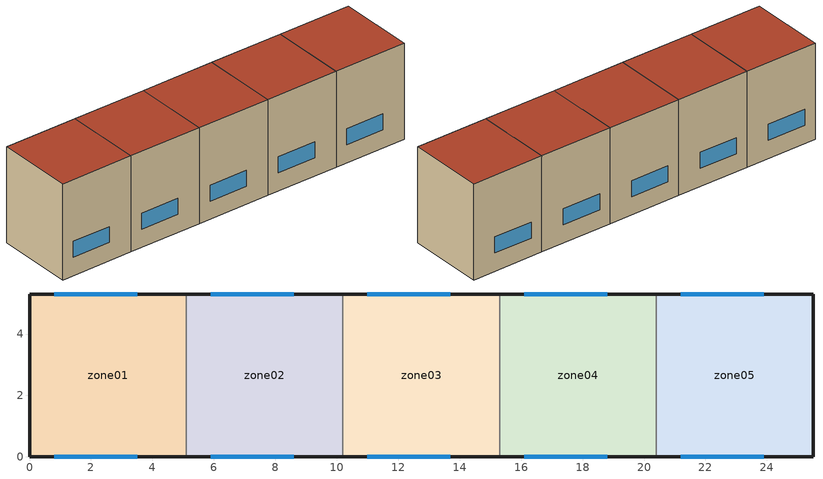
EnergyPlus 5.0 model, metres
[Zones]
zone01
 floor ground (GROUND_FLOOR): 5.1,5.3 5.1,0 0,0 0,5.3 z0
 wall outside (EXT_WALL): 5.1,5.3 0,5.3 0,0 5.1,0 z0:6.6
 wall to zone02 (ADJ_WALL): 5.1,0 5.1,5.3 z0:6.6
 window (EXT_WINDOW1): 0.8,0 3.5,0 / 3.5,5.3 0.8,5.3 z1.25:2.35
 roof outside (EXT_ROOF): 0,5.3 0,0 5.1,0 5.1,5.3 z6.6
zone02
 floor ground (GROUND_FLOOR): 10.2,5.3 10.2,0 5.1,0 5.1,5.3 z0
 wall outside (EXT_WALL): 10.2,5.3 5.1,5.3 / 5.1,0 10.2,0 z0:6.6
 wall to zone03 (ADJ_WALL): 10.2,0 10.2,5.3 z0:6.6
 wall to zone01 (ADJ_WALL): 5.1,5.3 5.1,0 z0:6.6
 window (EXT_WINDOW1): 5.9,0 8.6,0 / 8.6,5.3 5.9,5.3 z1.25:2.35
 roof outside (EXT_ROOF): 5.1,5.3 5.1,0 10.2,0 10.2,5.3 z6.6
zone03
 floor ground (GROUND_FLOOR): 15.3,5.3 15.3,0 10.2,0 10.2,5.3 z0
 wall outside (EXT_WALL): 15.3,5.3 10.2,5.3 / 10.2,0 15.3,0 z0:6.6
 wall to zone04 (ADJ_WALL): 15.3,0 15.3,5.3 z0:6.6
 wall to zone02 (ADJ_WALL): 10.2,5.3 10.2,0 z0:6.6
 window (EXT_WINDOW1): 11,0 13.7,0 / 13.7,5.3 11,5.3 z1.25:2.35
 roof outside (EXT_ROOF): 10.2,5.3 10.2,0 15.3,0 15.3,5.3 z6.6
zone04
 floor ground (GROUND_FLOOR): 20.4,5.3 20.4,0 15.3,0 15.3,5.3 z0
 wall outside (EXT_WALL): 20.4,5.3 15.3,5.3 / 15.3,0 20.4,0 z0:6.6
 wall to zone05 (ADJ_WALL): 20.4,0 20.4,5.3 z0:6.6
 wall to zone03 (ADJ_WALL): 15.3,5.3 15.3,0 z0:6.6
 window (EXT_WINDOW1): 16.1,0 18.8,0 / 18.8,5.3 16.1,5.3 z1.25:2.35
 roof outside (EXT_ROOF): 15.3,5.3 15.3,0 20.4,0 20.4,5.3 z6.6
zone05
 floor ground (GROUND_FLOOR): 25.5,5.3 25.5,0 20.4,0 20.4,5.3 z0
 wall outside (EXT_WALL): 20.4,0 25.5,0 25.5,5.3 20.4,5.3 z0:6.6
 wall to zone04 (ADJ_WALL): 20.4,5.3 20.4,0 z0:6.6
 window (EXT_WINDOW1): 21.2,0 23.9,0 / 23.9,5.3 21.2,5.3 z1.25:2.35
 roof outside (EXT_ROOF): 20.4,5.3 20.4,0 25.5,0 25.5,5.3 z6.6
[Building]
TRNSYS18: North Axis {deg}=0; Terrain=City; Loads Convergence Tolerance Value=0; Temperature Convergence Tolerance Value {deltaC}=0; Solar Distribution=FullInteriorAndExterior; Maximum Number of Warmup Days=0
[Site:Location]
not used: Latitude {deg}=0; Longitude {deg}=0; Time Zone {hr}=0; Elevation {m}=0
[Construction]
GROUND_FLOOR; EXT_WALL; EXT_ROOF; ADJ_WALL; EXT_WINDOW1: 
[WindowProperty:ShadingControl]
ESHADE=0; ISHADE=INPUT 1*MAX_ISHADE : SHADECNTRL=ISHADE_INTERNAL
[SurfaceProperty:OtherSideCoefficients]
BOUNDARY=IDENTICAL; BOUNDARY=INPUT 1*TBOUNDARY; BOUNDARY=INPUT 1*TBOUNDARY_2; BOUNDARY=INPUT 1*TBOUNDARY_3; BOUNDARY=INPUT 1*TGROUND; BOUNDARY=20; BOUNDARY=15
[Zone] Multiplier=1
zone01; zone02; zone03; zone04; zone05
